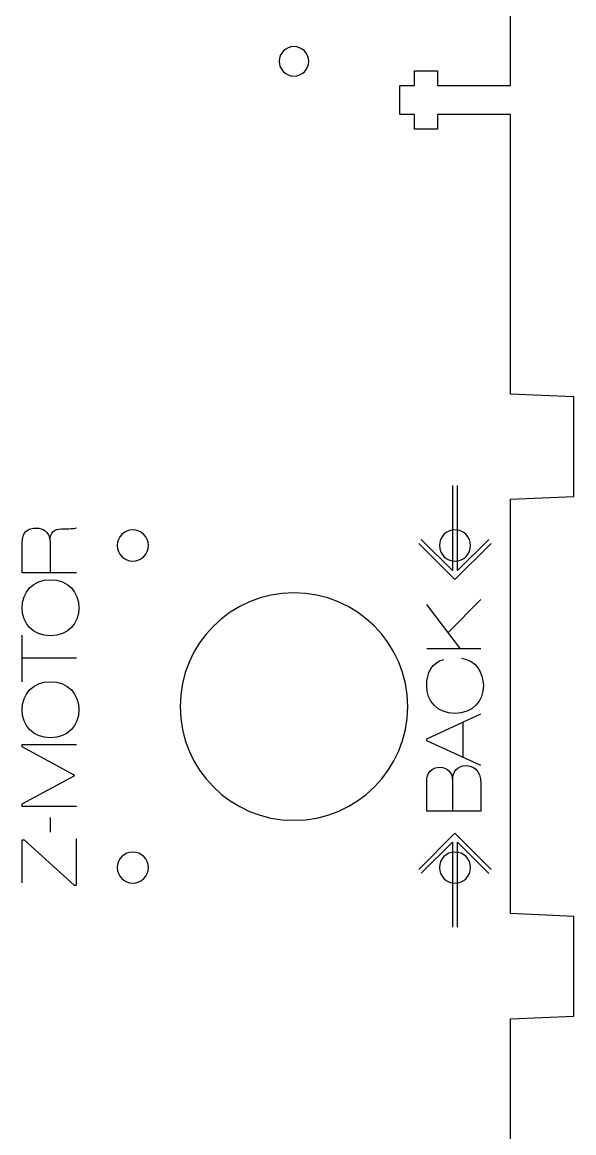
# Model space of a CAD drawing. Header units: millimetres. Extents: x -127 to 1881, y -61 to 1624.
# Drawn here: x 535.5 to 588.8, y 939.3 to 1046.5 of the extents above; entities that cross this region are included whole.
import ezdxf

# ---------------------------------------------------------------- set-up
doc = ezdxf.new("R2010")
doc.units = ezdxf.units.MM
doc.layers.get('0').update_dxf_attribs({"linetype": 'CONTINUOUS', "true_color": 0xffffff})

msp = doc.modelspace()

# ---------------------------------------------------------------- linework, layer by layer
at = {"color": 7, "true_color": 0xffffff}
for points in [[(582.68, 923.22), (582.68, 950.28), (588.79, 950.53), (588.79, 960.16), (582.68, 960.42), (582.68, 1000.44), (588.79, 1000.69), (588.79, 1010.32), (582.68, 1010.58), (582.68, 1037.57), (575.64, 1037.57), (575.64, 1036.16), (573.43, 1036.16), (573.43, 1037.57), (571.99, 1037.57), (571.99, 1040.38), (573.43, 1040.38), (573.43, 1041.78), (575.64, 1041.78), (575.64, 1040.38), (582.68, 1040.38), (582.68, 1040.88), (582.68, 1067.43)], [(561.77, 1044.13), (561.77, 1044.13)], [(577.07, 1001.74), (577.07, 993.54), (574.06, 996.55)], [(580.58, 996.54), (577.58, 993.54), (577.58, 1001.74)], [(540.77, 993.33), (535.54, 993.33), (535.54, 996.21)], [(538.22, 996.41), (538.23, 996.4)], [(538.23, 996.4), (538.24, 993.33)], [(580.81, 996.17), (577.32, 992.68), (573.84, 996.17)], [(544.72, 995.97), (544.72, 995.97)], [(575.82, 995.97), (575.82, 995.97)], [(576.66, 987.57), (579.82, 990.76)], [(535.54, 989.95), (535.54, 989.95)], [(577.87, 985.98), (574.59, 990.28)], [(535.54, 982.81), (535.54, 987.32)], [(579.82, 985.98), (574.59, 985.98)], [(540.77, 985.08), (535.54, 985.08)], [(535.54, 980.1), (535.54, 980.1)], [(550.79, 980.42), (550.79, 980.42)], [(579.82, 974.72), (574.59, 977.12), (574.59, 977.31), (579.82, 979.71)], [(578.09, 978.92), (578.09, 975.5)], [(540.77, 970.77), (535.54, 970.77), (535.54, 971.01), (540.63, 973.76), (540.63, 973.77), (535.54, 976.51), (535.54, 976.75), (540.77, 976.75)], [(574.59, 970.31), (574.59, 973.15)], [(579.82, 972.96), (579.82, 970.31), (574.59, 970.31), (574.59, 970.31)], [(577.08, 973.4), (577.08, 970.31)], [(577.08, 973.4), (577.09, 973.4)], [(538.28, 968.3), (538.28, 969.71)], [(535.54, 963.41), (535.54, 967.56), (535.72, 967.56), (540.56, 963.16), (540.77, 963.16), (540.77, 967.64)], [(573.84, 964.69), (577.32, 968.18), (580.81, 964.69)], [(574.07, 964.32), (577.07, 967.32), (577.07, 959.12)], [(577.58, 959.12), (577.58, 967.32), (580.58, 964.31)], [(544.72, 964.87), (544.72, 964.87)], [(575.82, 964.87), (575.82, 964.87)]]:
    msp.add_lwpolyline(points, dxfattribs=at)
for points in [[(561.77, 1044.13), (560.99, 1044.13), (560.35, 1043.49), (560.35, 1042.71)], [(563.2, 1042.71), (563.2, 1043.49), (562.56, 1044.13), (561.77, 1044.13)], [(560.35, 1042.71), (560.35, 1041.92), (560.99, 1041.28), (561.77, 1041.28)], [(561.77, 1041.28), (562.56, 1041.28), (563.2, 1041.92), (563.2, 1042.71)], [(535.54, 996.21), (535.54, 997.26), (536.04, 997.65), (536.97, 997.65)], [(536.97, 997.65), (537.47, 997.65), (538.17, 997.32), (538.22, 996.41)], [(538.23, 996.4), (538.24, 997.21), (538.61, 997.56), (539.33, 997.56)], [(539.33, 997.56), (539.52, 997.56), (540.56, 997.57), (540.77, 997.68)], [(546.22, 997.47), (545.39, 997.47), (544.72, 996.8), (544.72, 995.97)], [(547.73, 995.97), (547.73, 996.8), (547.06, 997.47), (546.22, 997.47)], [(577.32, 997.47), (576.49, 997.47), (575.82, 996.8), (575.82, 995.97)], [(578.83, 995.97), (578.83, 996.8), (578.16, 997.47), (577.32, 997.47)], [(544.72, 995.97), (544.72, 995.14), (545.39, 994.46), (546.22, 994.46)], [(546.22, 994.46), (547.06, 994.46), (547.73, 995.14), (547.73, 995.97)], [(575.82, 995.97), (575.82, 995.14), (576.49, 994.46), (577.32, 994.46)], [(577.32, 994.46), (578.16, 994.46), (578.83, 995.14), (578.83, 995.97)], [(535.54, 989.95), (535.54, 991.44), (536.55, 992.66), (538.28, 992.66)], [(538.28, 992.66), (540, 992.66), (541.01, 991.44), (541.01, 989.95)], [(561.77, 991.4), (555.71, 991.4), (550.79, 986.49), (550.79, 980.42)], [(572.76, 980.42), (572.76, 986.49), (567.84, 991.4), (561.77, 991.4)], [(538.28, 987.24), (536.55, 987.24), (535.54, 988.45), (535.54, 989.95)], [(541.01, 989.95), (541.01, 988.45), (540, 987.24), (538.28, 987.24)], [(574.59, 982.45), (574.59, 983.69), (575.1, 984.67), (576.23, 984.95)], [(577.95, 985.07), (579.35, 984.92), (580.06, 983.66), (580.06, 982.45)], [(535.54, 980.1), (535.54, 981.6), (536.55, 982.81), (538.28, 982.81)], [(538.28, 982.81), (540, 982.81), (541.01, 981.6), (541.01, 980.1)], [(577.32, 979.74), (575.6, 979.74), (574.59, 980.96), (574.59, 982.45)], [(580.06, 982.45), (580.06, 980.96), (579.05, 979.74), (577.32, 979.74)], [(538.28, 977.39), (536.55, 977.39), (535.54, 978.61), (535.54, 980.1)], [(541.01, 980.1), (541.01, 978.61), (540, 977.39), (538.28, 977.39)], [(550.79, 980.42), (550.79, 974.35), (555.71, 969.43), (561.77, 969.43)], [(561.77, 969.43), (567.84, 969.43), (572.76, 974.35), (572.76, 980.42)], [(577.09, 973.4), (577.12, 974.08), (577.49, 974.72), (578.4, 974.72)], [(578.4, 974.72), (579.01, 974.72), (579.82, 974.33), (579.82, 972.96)], [(574.59, 973.15), (574.59, 973.98), (575.04, 974.56), (575.89, 974.56)], [(575.89, 974.56), (576.5, 974.56), (577.09, 974.02), (577.08, 973.4)], [(546.22, 966.37), (545.39, 966.37), (544.72, 965.7), (544.72, 964.87)], [(547.73, 964.87), (547.73, 965.7), (547.06, 966.37), (546.22, 966.37)], [(577.32, 966.37), (576.49, 966.37), (575.82, 965.7), (575.82, 964.87)], [(578.83, 964.87), (578.83, 965.7), (578.16, 966.37), (577.32, 966.37)], [(544.72, 964.87), (544.72, 964.04), (545.39, 963.36), (546.22, 963.36)], [(546.22, 963.36), (547.06, 963.36), (547.73, 964.04), (547.73, 964.87)], [(575.82, 964.87), (575.82, 964.04), (576.49, 963.36), (577.32, 963.36)], [(577.32, 963.36), (578.16, 963.36), (578.83, 964.04), (578.83, 964.87)]]:
    msp.add_open_spline(points, degree=3, dxfattribs=at)

doc.saveas('drawing.dxf')
